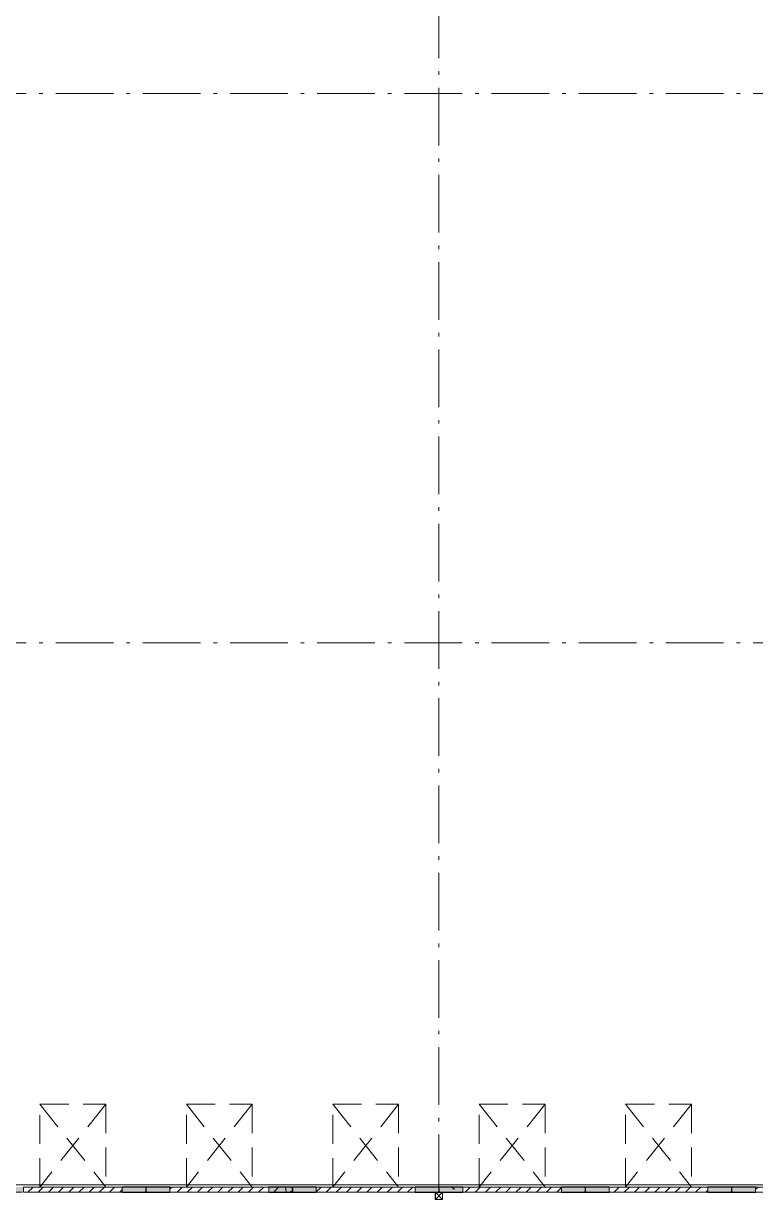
# Model space of a CAD drawing. Header units: metres. Extents: x -55 to 260, y -121 to 64.
# Drawn here: x 98.2 to 118.52, y -61.16 to -28.54 of the extents above; entities that cross this region are included whole.
import ezdxf

# ---------------------------------------------------------------- set-up
doc = ezdxf.new("R2010")
doc.units = ezdxf.units.M
doc.linetypes.add('01_Grid', pattern=[2.32, 1.6, -0.36, 0, -0.36])
doc.linetypes.add('04_Proyection', pattern=[1.2, 0.8, -0.4])
for name, color, linetype, lineweight in [('0-1', 7, 'Continuous', 5), ('03EJES-1', 1, '01_Grid', 5), ('06MUR-1', 253, 'Continuous', 5), ('06MUR-2', 53, 'Continuous', 25), ('06MUREXT-1', 9, 'Continuous', 15), ('17EQAGUA-1', 253, 'Continuous', 5), ('26VENT-1', 253, 'Continuous', 5), ('26VENT-4', 253, '04_Proyection', 5), ('70LINEA-1', 254, 'Continuous', 5), ('70LINEA-2', 1, 'Continuous', 5), ('70LINEA-6', 253, 'Continuous', 5), ('70LINEA_0_25-1', 9, 'Continuous', 15)]:
    doc.layers.add(name, color=color, linetype=linetype, lineweight=lineweight)
pattern_1 = [(50, (0, 0), (2.914806, -0.25534), [0.3048, -3.353]), (355, (0, 0), (-0.5639, 3.05678), [0.24384, -2.682]), (100.451, (0.243, -0.0213), (2.35075, 2.801895), [0.25904, -2.849]), (46.184, (0, 0.8128), (4.336665, -0.672795), [0.4572, -5.029]), (96.636, (0.3614, 0.7567), (3.798, 3.95842), [0.38856, -4.274]), (351.184, (0, 0.813), (3.79858, 3.95859), [0.36576, -4.023]), (21, (0.4064, 0.6096), (2.425556, -1.63645), [0.3048, -3.353]), (326, (0.4064, 0.6096), (0.98876, 2.946903), [0.24384, -2.682]), (71.451, (0.6086, 0.4733), (3.414398, 1.310927), [0.25904, -2.849]), (37.5, (0, 0), (0.049559, 1.352701), [0.13411, -2.516, 0.13411, -2.589, -2.692]), (37.5, (0, 0), (0.049559, 1.352701), [-5.373, 0.13411, -2.558]), (7.5, (0, 0), (1.06888, 1.603233), [0.13411, -1.418, 0.13411, -2.455, -1.026]), (7.5, (0, 0), (1.06888, 1.603233), [-4.141, 0.13411, -0.89205]), (327.5, (-0.9063, 0), (2.1693145, -0.091976), [0.13411, -0.88189, 0.13411, -3.036, -4.206]), (327.5, (-0.9063, 0), (2.1693145, -0.091976), [-4.186, 0.13411, -4.072]), (317.5, (-1.313, 0), (2.370307, 0.40642), [0.13411, -1.187, 0.13411, -1.971, -2.987]), (317.5, (-1.313, 0), (2.370307, 0.40642), [-3.426, 0.13411, -2.853])]
pattern_2 = [(45, (-115.699, 60.889), (-0.14142136, 0.14142136), [])]
pattern_3 = [(45, (-111.635, 60.889), (-0.14142136, 0.14142136), [])]
pattern_4 = [(45, (-107.571, 60.889), (-0.14142136, 0.14142136), [])]
pattern_5 = [(45, (-103.507, 60.889), (-0.14142136, 0.14142136), [])]
pattern_6 = [(45, (-99.443, 60.889), (-0.14142136, 0.14142136), [])]

# ---------------------------------------------------------------- blocks, each defined once
blk = doc.blocks.new('Docks - Knockout - Cw9_x10__ Lv6_x8_-V11-A1 _ A700')
at = {"layer": '70LINEA-2'}
h = blk.add_hatch(dxfattribs=at)
h.set_pattern_fill('FP_12', color=256, style=0, pattern_type=2)
h.set_pattern_definition([(45, (-119.763, 60.889), (-0.14142136, 0.14142136), [])])
h.paths.add_polyline_path([(1.4966, -0.07085), (1.4966, 0.07085), (-1.2466, 0.07085), (-1.2466, -0.07085)])
at = {"layer": '26VENT-1'}
for p, q in [((1.4966, 0.07085), (-1.2466, 0.07085)), ((1.4966, -0.07085), (-1.2466, -0.07085))]:
    blk.add_line(p, q, dxfattribs=at)
at = {"layer": '26VENT-4'}
for p, q in [((-0.7894, 2.36755), (1.0394, 0.07085)), ((1.0394, 2.36755), (-0.7894, 0.07085)), ((-0.7894, 2.36755), (1.0394, 2.36755)), ((-0.7894, 0.07085), (-0.7894, 2.36755)), ((1.0394, 2.36755), (1.0394, 0.07085))]:
    blk.add_line(p, q, dxfattribs=at)
at = {"layer": '70LINEA-6'}
for p, q in [((-1.2466, 0.07085), (1.4966, 0.07085)), ((-1.2466, -0.07085), (-1.2466, 0.07085)), ((1.4966, 0.07085), (1.4966, -0.07085)), ((1.4966, -0.07085), (-1.2466, -0.07085))]:
    blk.add_line(p, q, dxfattribs=at)
blk = doc.blocks.new('Docks - Knockout - Cw9_x10__ Lv6_x8_-V12-A1 _ A700')
at = {"layer": '70LINEA-2'}
h = blk.add_hatch(dxfattribs=at)
h.set_pattern_fill('FP_13', color=256, style=0, pattern_type=2)
h.set_pattern_definition(pattern_2)
h.paths.add_polyline_path([(1.4966, -0.07085), (1.4966, 0.07085), (-1.2466, 0.07085), (-1.2466, -0.07085), (-0.50265, -0.07085)])
at = {"layer": '26VENT-1'}
for p, q in [((1.4966, 0.07085), (-1.2466, 0.07085)), ((1.4966, -0.07085), (-1.2466, -0.07085))]:
    blk.add_line(p, q, dxfattribs=at)
at = {"layer": '26VENT-4'}
for p, q in [((-0.7894, 2.36755), (1.0394, 0.07085)), ((1.0394, 2.36755), (-0.7894, 0.07085)), ((-0.7894, 2.36755), (1.0394, 2.36755)), ((-0.7894, 0.07085), (-0.7894, 2.36755)), ((1.0394, 2.36755), (1.0394, 0.07085))]:
    blk.add_line(p, q, dxfattribs=at)
at = {"layer": '70LINEA-6'}
for p, q in [((-1.2466, 0.07085), (1.4966, 0.07085)), ((-1.2466, -0.07085), (-1.2466, 0.07085)), ((1.4966, 0.07085), (1.4966, -0.07085)), ((1.4966, -0.07085), (-1.2466, -0.07085))]:
    blk.add_line(p, q, dxfattribs=at)
blk = doc.blocks.new('Docks - Knockout - Cw9_x10__ Lv6_x8_-V13-A1 _ A700')
at = {"layer": '70LINEA-2'}
h = blk.add_hatch(dxfattribs=at)
h.set_pattern_fill('FP_14', color=256, style=0, pattern_type=2)
h.set_pattern_definition(pattern_3)
h.paths.add_polyline_path([(1.4966, -0.07085), (1.4966, 0.07085), (-1.2466, 0.07085), (-1.2466, -0.07085), (0.48009, -0.07085)])
at = {"layer": '26VENT-1'}
for p, q in [((1.4966, 0.07085), (-1.2466, 0.07085)), ((1.4966, -0.07085), (-1.2466, -0.07085))]:
    blk.add_line(p, q, dxfattribs=at)
at = {"layer": '26VENT-4'}
for p, q in [((-0.7894, 2.36755), (1.0394, 0.07085)), ((1.0394, 2.36755), (-0.7894, 0.07085)), ((-0.7894, 2.36755), (1.0394, 2.36755)), ((-0.7894, 0.07085), (-0.7894, 2.36755)), ((1.0394, 2.36755), (1.0394, 0.07085))]:
    blk.add_line(p, q, dxfattribs=at)
at = {"layer": '70LINEA-6'}
for p, q in [((-1.2466, 0.07085), (1.4966, 0.07085)), ((-1.2466, -0.07085), (-1.2466, 0.07085)), ((1.4966, 0.07085), (1.4966, -0.07085)), ((1.4966, -0.07085), (-1.2466, -0.07085))]:
    blk.add_line(p, q, dxfattribs=at)
blk = doc.blocks.new('Docks - Knockout - Cw9_x10__ Lv6_x8_-V14-A1 _ A700')
at = {"layer": '70LINEA-2'}
h = blk.add_hatch(dxfattribs=at)
h.set_pattern_fill('FP_15', color=256, style=0, pattern_type=2)
h.set_pattern_definition(pattern_4)
h.paths.add_polyline_path([(1.4966, -0.07085), (1.4966, 0.07085), (-1.2466, 0.07085), (-1.2466, -0.07085), (1.46283, -0.07085)])
at = {"layer": '26VENT-1'}
for p, q in [((1.4966, 0.07085), (-1.2466, 0.07085)), ((1.4966, -0.07085), (-1.2466, -0.07085))]:
    blk.add_line(p, q, dxfattribs=at)
at = {"layer": '26VENT-4'}
for p, q in [((-0.7894, 2.36755), (1.0394, 0.07085)), ((1.0394, 2.36755), (-0.7894, 0.07085)), ((-0.7894, 2.36755), (1.0394, 2.36755)), ((-0.7894, 0.07085), (-0.7894, 2.36755)), ((1.0394, 2.36755), (1.0394, 0.07085))]:
    blk.add_line(p, q, dxfattribs=at)
at = {"layer": '70LINEA-6'}
for p, q in [((-1.2466, 0.07085), (1.4966, 0.07085)), ((-1.2466, -0.07085), (-1.2466, 0.07085)), ((1.4966, 0.07085), (1.4966, -0.07085)), ((1.4966, -0.07085), (-1.2466, -0.07085))]:
    blk.add_line(p, q, dxfattribs=at)
blk = doc.blocks.new('Docks - Knockout - Cw9_x10__ Lv6_x8_-V15-A1 _ A700')
at = {"layer": '70LINEA-2'}
h = blk.add_hatch(dxfattribs=at)
h.set_pattern_fill('FP_16', color=256, style=0, pattern_type=2)
h.set_pattern_definition(pattern_5)
h.paths.add_polyline_path([(1.4966, -0.07085), (1.4966, 0.07085), (-1.2466, 0.07085), (-1.2466, -0.07085), (-0.6357, -0.07085)])
at = {"layer": '26VENT-1'}
for p, q in [((1.4966, 0.07085), (-1.2466, 0.07085)), ((1.4966, -0.07085), (-1.2466, -0.07085))]:
    blk.add_line(p, q, dxfattribs=at)
at = {"layer": '26VENT-4'}
for p, q in [((-0.7894, 2.36755), (1.0394, 0.07085)), ((1.0394, 2.36755), (-0.7894, 0.07085)), ((-0.7894, 2.36755), (1.0394, 2.36755)), ((-0.7894, 0.07085), (-0.7894, 2.36755)), ((1.0394, 2.36755), (1.0394, 0.07085))]:
    blk.add_line(p, q, dxfattribs=at)
at = {"layer": '70LINEA-6'}
for p, q in [((-1.2466, 0.07085), (1.4966, 0.07085)), ((-1.2466, -0.07085), (-1.2466, 0.07085)), ((1.4966, 0.07085), (1.4966, -0.07085)), ((1.4966, -0.07085), (-1.2466, -0.07085))]:
    blk.add_line(p, q, dxfattribs=at)
blk = doc.blocks.new('Docks - Knockout - Cw9_x10__ Lv6_x8_-V16-A1 _ A700')
at = {"layer": '70LINEA-2'}
h = blk.add_hatch(dxfattribs=at)
h.set_pattern_fill('FP_17', color=256, style=0, pattern_type=2)
h.set_pattern_definition(pattern_6)
h.paths.add_polyline_path([(1.4966, -0.07085), (1.4966, 0.07085), (-1.2466, 0.07085), (-1.2466, -0.07085), (0.34704, -0.07085)])
at = {"layer": '26VENT-1'}
for p, q in [((1.4966, 0.07085), (-1.2466, 0.07085)), ((1.4966, -0.07085), (-1.2466, -0.07085))]:
    blk.add_line(p, q, dxfattribs=at)
at = {"layer": '26VENT-4'}
for p, q in [((-0.7894, 2.36755), (1.0394, 0.07085)), ((1.0394, 2.36755), (-0.7894, 0.07085)), ((-0.7894, 2.36755), (1.0394, 2.36755)), ((-0.7894, 0.07085), (-0.7894, 2.36755)), ((1.0394, 2.36755), (1.0394, 0.07085))]:
    blk.add_line(p, q, dxfattribs=at)
at = {"layer": '70LINEA-6'}
for p, q in [((-1.2466, 0.07085), (1.4966, 0.07085)), ((-1.2466, -0.07085), (-1.2466, 0.07085)), ((1.4966, 0.07085), (1.4966, -0.07085)), ((1.4966, -0.07085), (-1.2466, -0.07085))]:
    blk.add_line(p, q, dxfattribs=at)
blk = doc.blocks.new('Downspout - Square - Downspout - Square 8_x8_-7117014-A1 _ A700')
at = {"layer": '17EQAGUA-1'}
for p, q in [((0.102, 0.203), (-0.102, 0.203)), ((-0.102, 0.203), (-0.102, 0)), ((-0.102, 0), (0.102, 0)), ((-0.099, 0.2), (0.099, 0.2)), ((-0.099, 0.003), (-0.099, 0.2)), ((0.099, 0.2), (-0.099, 0.003)), ((-0.099, 0.2), (0.099, 0.003)), ((0.099, 0.003), (-0.099, 0.003)), ((0.099, 0.2), (0.099, 0.003)), ((0.102, 0), (0.102, 0.203))]:
    blk.add_line(p, q, dxfattribs=at)
blk = doc.blocks.new('22011_AR_rvt-1-A1 _ A700')
at = {"layer": '06MUR-1'}
h = blk.add_hatch(dxfattribs=at)
h.set_pattern_fill('FP_1', color=256, style=0, pattern_type=2)
h.set_pattern_definition(pattern_1)
h.paths.add_polyline_path([(158.334, -60.959), (159.156, -60.959), (159.156, -60.819), (157.836, -60.819), (157.836, -60.959)])
h.paths.add_polyline_path([(161.9, -60.959), (163.219, -60.959), (163.219, -60.819), (161.9, -60.819), (161.9, -60.825)])
h.paths.add_polyline_path([(166.624, -60.959), (166.624, -60.819), (165.965, -60.819), (165.965, -60.959), (166.037, -60.959)])
h.paths.add_polyline_path([(151.028, -60.959), (151.028, -60.819), (149.708, -60.819), (149.708, -60.959)])
h.paths.add_polyline_path([(145.644, -60.959), (146.964, -60.959), (146.964, -60.819), (145.644, -60.819), (145.644, -60.891)])
h.paths.add_polyline_path([(153.772, -60.959), (155.092, -60.959), (155.092, -60.819), (153.772, -60.819), (153.772, -60.858)])
h.paths.add_polyline_path([(142.9, -60.959), (142.9, -60.819), (141.58, -60.819), (141.58, -60.959)])
h.paths.add_polyline_path([(137.516, -60.959), (138.836, -60.959), (138.836, -60.819), (137.516, -60.819), (137.516, -60.924)])
h.paths.add_polyline_path([(130.603, -60.959), (130.708, -60.959), (130.708, -60.819), (128.654, -60.819), (128.654, -60.959), (129.062, -60.959)])
h.paths.add_polyline_path([(133.452, -60.959), (134.772, -60.959), (134.772, -60.819), (133.452, -60.819), (133.452, -60.941)])
h.paths.add_polyline_path([(127.378, -60.959), (127.378, -60.819), (125.324, -60.823), (125.324, -60.959), (125.981, -60.959)])
h.paths.add_polyline_path([(117.196, -60.959), (118.516, -60.959), (118.516, -60.819), (117.196, -60.819), (117.196, -60.941)])
h.paths.add_polyline_path([(122.58, -60.959), (122.58, -60.819), (121.26, -60.819), (121.26, -60.959), (121.359, -60.959)])
h.paths.add_polyline_path([(114.452, -60.959), (114.452, -60.819), (113.132, -60.819), (113.132, -60.959)])
h.paths.add_polyline_path([(109.068, -60.959), (110.388, -60.959), (110.388, -60.819), (109.068, -60.819), (109.068, -60.927)])
h.paths.add_polyline_path([(105.004, -60.959), (106.324, -60.959), (106.324, -60.819), (105.004, -60.819), (105.004, -60.919)])
h.paths.add_polyline_path([(100.94, -60.959), (102.26, -60.959), (102.26, -60.819), (100.94, -60.819), (100.94, -60.912)])
h.paths.add_polyline_path([(98.196, -60.959), (98.196, -60.819), (96.876, -60.819), (96.876, -60.959)])
h.paths.add_polyline_path([(90.068, -60.959), (90.068, -60.819), (88.748, -60.819), (88.748, -60.959), (89.006, -60.959)])
h.paths.add_polyline_path([(93.628, -60.959), (94.132, -60.959), (94.132, -60.819), (92.812, -60.819), (92.812, -60.959)])
h.paths.add_polyline_path([(85.924, -60.959), (86.004, -60.959), (86.004, -60.819), (85.141, -60.819), (85.141, -60.959)])
h.paths.add_polyline_path([(80.62, -60.959), (81.483, -60.959), (81.483, -60.819), (80.62, -60.819), (80.62, -60.92)])
h.paths.add_polyline_path([(77.876, -60.959), (77.876, -60.819), (75.822, -60.819), (75.822, -60.959), (76.681, -60.959)])
h.paths.add_polyline_path([(69.748, -60.959), (69.748, -60.819), (68.428, -60.819), (68.428, -60.959)])
h.paths.add_polyline_path([(74.546, -60.959), (74.546, -60.819), (72.492, -60.819), (72.492, -60.959), (73.599, -60.959)])
h.paths.add_polyline_path([(61.274, -60.959), (61.62, -60.959), (61.62, -60.819), (60.3, -60.819), (60.3, -60.959)])
h.paths.add_polyline_path([(56.236, -60.959), (57.556, -60.959), (57.556, -60.819), (56.236, -60.819), (56.236, -60.913)])
h.paths.add_polyline_path([(64.364, -60.959), (65.684, -60.959), (65.684, -60.819), (64.364, -60.819), (64.364, -60.902)])
h.paths.add_polyline_path([(49.428, -60.959), (49.428, -60.819), (48.108, -60.819), (48.108, -60.959), (48.949, -60.959)])
h.paths.add_polyline_path([(44.044, -60.959), (45.364, -60.959), (45.364, -60.819), (44.044, -60.819), (44.044, -60.928)])
h.paths.add_polyline_path([(52.172, -60.959), (53.492, -60.959), (53.492, -60.819), (52.172, -60.819), (52.172, -60.918)])
h.paths.add_polyline_path([(41.3, -60.959), (41.3, -60.819), (39.98, -60.819), (39.98, -60.959), (41.246, -60.959)])
h.paths.add_polyline_path([(31.852, -60.959), (33.172, -60.959), (33.172, -60.819), (31.852, -60.819), (31.852, -60.944)])
h.paths.add_polyline_path([(36.624, -60.959), (37.236, -60.959), (37.236, -60.819), (35.916, -60.819), (35.916, -60.959)])
h.paths.add_polyline_path([(28.921, -60.959), (29.108, -60.959), (29.108, -60.819), (27.788, -60.819), (27.788, -60.959)])
h.paths.add_polyline_path([(19.677, -60.959), (20.98, -60.958), (20.98, -60.819), (19.661, -60.819), (19.661, -60.959)])
h.paths.add_polyline_path([(24.299, -60.959), (25.044, -60.959), (25.044, -60.819), (23.724, -60.819), (23.724, -60.959)])
h.paths.add_polyline_path([(16.915, -60.959), (16.915, -60.819), (16.256, -60.819), (16.256, -60.959), (16.596, -60.959)])
h = blk.add_hatch(dxfattribs=at)
h.set_pattern_fill('FP_1', color=256, style=0, pattern_type=2)
h.set_pattern_definition(pattern_1)
h.paths.add_polyline_path([(166.199, -60.96), (165.965, -60.959), (165.964, -60.96), (166.199, -60.96)])
h.paths.add_polyline_path([(162.941, -60.96), (163.22, -60.96), (163.219, -60.959), (161.9, -60.96)])
h.paths.add_polyline_path([(81.483, -60.96), (81.483, -60.959), (80.62, -60.96)])
h.paths.add_polyline_path([(74.547, -60.96), (74.546, -60.959), (73.599, -60.96)])
h.paths.add_polyline_path([(16.256, -60.96), (16.916, -60.96), (16.915, -60.959), (16.256, -60.959)])
h.paths.add_polyline_path([(19.895, -60.96), (19.661, -60.959), (19.66, -60.96), (19.895, -60.96)])
h.paths.add_polyline_path([(151.028, -60.96), (151.028, -60.959), (149.708, -60.96)])
h.paths.add_polyline_path([(138.836, -60.96), (138.836, -60.959), (137.516, -60.96)])
h.paths.add_polyline_path([(114.452, -60.96), (114.452, -60.959), (113.132, -60.96)])
h.paths.add_polyline_path([(106.324, -60.96), (106.324, -60.959), (105.004, -60.96)])
h = blk.add_hatch(dxfattribs=at)
h.set_pattern_fill('FP_1', color=256, style=0, pattern_type=2)
h.set_pattern_definition(pattern_1)
h.paths.add_polyline_path([(155.092, -60.819), (155.092, -60.818), (153.772, -60.819)])
h.paths.add_polyline_path([(110.388, -60.819), (110.388, -60.818), (109.068, -60.819)])
h.paths.add_polyline_path([(114.452, -60.819), (114.452, -60.818), (113.132, -60.819)])
h.paths.add_polyline_path([(98.196, -60.819), (98.196, -60.818), (96.876, -60.819)])
h.paths.add_polyline_path([(94.132, -60.819), (94.132, -60.818), (93.628, -60.819)])
h.paths.add_polyline_path([(102.26, -60.819), (102.26, -60.818), (100.94, -60.819)])
h.paths.add_polyline_path([(81.483, -60.819), (81.483, -60.818), (80.62, -60.819)])
h.paths.add_polyline_path([(90.068, -60.819), (90.068, -60.818), (89.006, -60.819)])
h.paths.add_polyline_path([(69.748, -60.819), (69.748, -60.818), (68.428, -60.819)])
h.paths.add_polyline_path([(61.62, -60.819), (61.62, -60.818), (61.274, -60.819)])
h.paths.add_polyline_path([(45.364, -60.819), (45.364, -60.818), (44.044, -60.819)])
h.paths.add_polyline_path([(33.172, -60.819), (33.172, -60.818), (31.852, -60.819)])
h.paths.add_polyline_path([(20.98, -60.819), (20.98, -60.818), (20.448, -60.819)])
at = {"layer": '70LINEA-2'}
h = blk.add_hatch(dxfattribs=at)
h.set_pattern_fill('FP_1', color=256, style=0, pattern_type=2)
h.set_pattern_definition(pattern_1)
h.paths.add_polyline_path([(102.26, -60.959), (102.26, -60.819), (101.622, -60.819), (101.606, -60.835), (101.606, -60.944), (101.622, -60.959)])
h.paths.add_polyline_path([(105.004, -60.959), (105.642, -60.959), (105.658, -60.944), (105.658, -60.835), (105.642, -60.819), (105.004, -60.819), (105.004, -60.937)])
h = blk.add_hatch(dxfattribs=at)
h.set_pattern_fill('FP_1', color=256, style=0, pattern_type=2)
h.set_pattern_definition(pattern_1)
h.paths.add_polyline_path([(109.706, -60.959), (109.722, -60.944), (109.722, -60.835), (109.706, -60.819), (109.068, -60.819), (109.068, -60.959)])
h.paths.add_polyline_path([(106.324, -60.959), (106.324, -60.819), (105.686, -60.819), (105.67, -60.835), (105.67, -60.944), (105.686, -60.959)])
h = blk.add_hatch(dxfattribs=at)
h.set_pattern_fill('FP_1', color=256, style=0, pattern_type=2)
h.set_pattern_definition(pattern_1)
h.paths.add_polyline_path([(109.75, -60.959), (110.388, -60.959), (110.388, -60.819), (109.75, -60.819), (109.734, -60.835), (109.734, -60.944)])
h.paths.add_polyline_path([(113.77, -60.959), (113.786, -60.944), (113.786, -60.835), (113.77, -60.819), (113.132, -60.819), (113.132, -60.959)])
h = blk.add_hatch(dxfattribs=at)
h.set_pattern_fill('FP_1', color=256, style=0, pattern_type=2)
h.set_pattern_definition(pattern_1)
h.paths.add_polyline_path([(117.834, -60.959), (117.85, -60.944), (117.85, -60.835), (117.834, -60.819), (117.196, -60.819), (117.196, -60.959)])
h.paths.add_polyline_path([(114.452, -60.959), (114.452, -60.819), (113.814, -60.819), (113.798, -60.835), (113.798, -60.944), (113.814, -60.959)])
at = {"layer": '06MUR-2'}
for p, q in [((102.26, -60.819), (100.94, -60.819)), ((100.94, -60.959), (102.26, -60.959)), ((106.324, -60.819), (105.004, -60.819)), ((105.004, -60.959), (106.324, -60.959)), ((110.388, -60.819), (109.068, -60.819)), ((109.068, -60.959), (110.388, -60.959)), ((114.452, -60.819), (113.132, -60.819)), ((113.132, -60.959), (114.452, -60.959)), ((118.516, -60.819), (117.196, -60.819)), ((117.196, -60.959), (118.516, -60.959))]:
    blk.add_line(p, q, dxfattribs=at)
at = {"layer": '06MUREXT-1'}
for p, q in [((102.26, -60.818), (100.94, -60.818)), ((100.94, -60.96), (102.26, -60.96)), ((106.324, -60.818), (105.004, -60.818)), ((105.004, -60.96), (106.324, -60.96)), ((110.388, -60.818), (109.068, -60.818)), ((109.068, -60.96), (109.626, -60.96)), ((109.83, -60.96), (110.388, -60.96)), ((114.452, -60.818), (113.132, -60.818)), ((113.132, -60.96), (114.452, -60.96)), ((118.516, -60.818), (117.196, -60.818)), ((117.196, -60.96), (118.516, -60.96))]:
    blk.add_line(p, q, dxfattribs=at)
at = {"layer": '70LINEA-1'}
blk.add_line((19.755, -60.756), (163.125, -60.756), dxfattribs=at)
at = {"layer": '70LINEA_0_25-1'}
for p, q in [((101.578, -60.818), (100.94, -60.818)), ((101.578, -60.819), (100.94, -60.819)), ((100.94, -60.819), (101.578, -60.819)), ((100.94, -60.959), (101.578, -60.959)), ((101.578, -60.959), (100.94, -60.959)), ((100.94, -60.96), (101.578, -60.96)), ((101.578, -60.819), (101.578, -60.818)), ((101.594, -60.835), (101.578, -60.819)), ((101.578, -60.959), (101.594, -60.944)), ((101.578, -60.96), (101.578, -60.959)), ((101.594, -60.944), (101.594, -60.835)), ((101.622, -60.819), (101.606, -60.835)), ((101.606, -60.835), (101.606, -60.944)), ((101.606, -60.944), (101.622, -60.959)), ((102.26, -60.818), (101.622, -60.818)), ((101.622, -60.818), (101.622, -60.819)), ((102.26, -60.819), (101.622, -60.819)), ((101.622, -60.819), (102.26, -60.819)), ((101.622, -60.959), (102.26, -60.959)), ((102.26, -60.959), (101.622, -60.959)), ((101.622, -60.959), (101.622, -60.96)), ((101.622, -60.96), (102.26, -60.96)), ((105.642, -60.818), (105.004, -60.818)), ((105.642, -60.819), (105.004, -60.819)), ((105.004, -60.819), (105.642, -60.819)), ((105.004, -60.959), (105.642, -60.959)), ((105.642, -60.959), (105.004, -60.959)), ((105.004, -60.96), (105.642, -60.96)), ((105.642, -60.819), (105.642, -60.818)), ((105.658, -60.835), (105.642, -60.819)), ((105.642, -60.959), (105.658, -60.944)), ((105.642, -60.96), (105.642, -60.959)), ((105.658, -60.944), (105.658, -60.835)), ((105.686, -60.819), (105.67, -60.835)), ((105.67, -60.835), (105.67, -60.944)), ((105.67, -60.944), (105.686, -60.959)), ((106.324, -60.818), (105.686, -60.818)), ((105.686, -60.818), (105.686, -60.819)), ((106.324, -60.819), (105.686, -60.819)), ((105.686, -60.819), (106.324, -60.819)), ((105.686, -60.959), (106.324, -60.959)), ((106.324, -60.959), (105.686, -60.959)), ((105.686, -60.959), (105.686, -60.96)), ((105.686, -60.96), (106.324, -60.96)), ((109.706, -60.818), (109.068, -60.818)), ((109.706, -60.819), (109.068, -60.819)), ((109.068, -60.819), (109.706, -60.819)), ((109.068, -60.959), (109.706, -60.959)), ((109.706, -60.959), (109.068, -60.959)), ((109.068, -60.96), (109.626, -60.96)), ((109.706, -60.819), (109.706, -60.818)), ((109.722, -60.835), (109.706, -60.819)), ((109.706, -60.959), (109.722, -60.944)), ((109.706, -60.96), (109.706, -60.959)), ((109.722, -60.944), (109.722, -60.835)), ((109.75, -60.819), (109.734, -60.835)), ((109.734, -60.835), (109.734, -60.944)), ((109.734, -60.944), (109.75, -60.959)), ((110.388, -60.818), (109.75, -60.818)), ((109.75, -60.818), (109.75, -60.819)), ((110.388, -60.819), (109.75, -60.819)), ((109.75, -60.819), (110.388, -60.819)), ((109.75, -60.959), (110.388, -60.959)), ((110.388, -60.959), (109.75, -60.959)), ((109.75, -60.959), (109.75, -60.96)), ((109.83, -60.96), (110.388, -60.96)), ((113.77, -60.818), (113.132, -60.818)), ((113.77, -60.819), (113.132, -60.819)), ((113.132, -60.819), (113.77, -60.819)), ((113.132, -60.959), (113.77, -60.959)), ((113.77, -60.959), (113.132, -60.959)), ((113.132, -60.96), (113.77, -60.96)), ((113.77, -60.819), (113.77, -60.818)), ((113.786, -60.835), (113.77, -60.819)), ((113.77, -60.959), (113.786, -60.944)), ((113.77, -60.96), (113.77, -60.959)), ((113.786, -60.944), (113.786, -60.835)), ((113.814, -60.819), (113.798, -60.835)), ((113.798, -60.835), (113.798, -60.944)), ((113.798, -60.944), (113.814, -60.959)), ((114.452, -60.818), (113.814, -60.818)), ((113.814, -60.818), (113.814, -60.819)), ((114.452, -60.819), (113.814, -60.819)), ((113.814, -60.819), (114.452, -60.819)), ((113.814, -60.959), (114.452, -60.959)), ((114.452, -60.959), (113.814, -60.959)), ((113.814, -60.959), (113.814, -60.96)), ((113.814, -60.96), (114.452, -60.96)), ((117.834, -60.818), (117.196, -60.818)), ((117.834, -60.819), (117.196, -60.819)), ((117.196, -60.819), (117.834, -60.819)), ((117.196, -60.959), (117.834, -60.959)), ((117.834, -60.959), (117.196, -60.959)), ((117.196, -60.96), (117.834, -60.96)), ((117.834, -60.819), (117.834, -60.818)), ((117.85, -60.835), (117.834, -60.819)), ((117.834, -60.959), (117.85, -60.944)), ((117.834, -60.96), (117.834, -60.959)), ((117.85, -60.944), (117.85, -60.835)), ((117.878, -60.819), (117.862, -60.835)), ((117.862, -60.835), (117.862, -60.944)), ((117.862, -60.944), (117.878, -60.959)), ((118.516, -60.818), (117.878, -60.818)), ((117.878, -60.818), (117.878, -60.819)), ((118.516, -60.819), (117.878, -60.819)), ((117.878, -60.819), (118.516, -60.819)), ((117.878, -60.959), (118.516, -60.959)), ((118.516, -60.959), (117.878, -60.959)), ((117.878, -60.959), (117.878, -60.96)), ((117.878, -60.96), (118.516, -60.96))]:
    blk.add_line(p, q, dxfattribs=at)
at = {"layer": '17EQAGUA-1', "rotation": 180}
blk.add_blockref('Downspout - Square - Downspout - Square 8_x8_-7117014-A1 _ A700', (109.728, -60.96), dxfattribs=at)
at = {"layer": '26VENT-1'}
for name, p in [('Docks - Knockout - Cw9_x10__ Lv6_x8_-V16-A1 _ A700', (99.443, -60.889)), ('Docks - Knockout - Cw9_x10__ Lv6_x8_-V15-A1 _ A700', (103.507, -60.889)), ('Docks - Knockout - Cw9_x10__ Lv6_x8_-V14-A1 _ A700', (107.571, -60.889)), ('Docks - Knockout - Cw9_x10__ Lv6_x8_-V13-A1 _ A700', (111.635, -60.889)), ('Docks - Knockout - Cw9_x10__ Lv6_x8_-V12-A1 _ A700', (115.699, -60.889)), ('Docks - Knockout - Cw9_x10__ Lv6_x8_-V11-A1 _ A700', (119.763, -60.889))]:
    blk.add_blockref(name, p, dxfattribs=at)
blk = doc.blocks.new('Docks - Knockout - Cw9_x10__ Lv6_x8_-V413-A1 _ A700')
at = {"layer": '70LINEA-2'}
h = blk.add_hatch(dxfattribs=at)
h.set_pattern_fill('FP_13', color=256, style=0, pattern_type=2)
h.set_pattern_definition(pattern_2)
h.paths.add_polyline_path([(1.4966, -0.07085), (1.4966, 0.07085), (-1.2466, 0.07085), (-1.2466, -0.07085), (-0.50265, -0.07085)])
at = {"layer": '26VENT-1'}
for p, q in [((1.4966, 0.07085), (-1.2466, 0.07085)), ((1.4966, -0.07085), (-1.2466, -0.07085))]:
    blk.add_line(p, q, dxfattribs=at)
at = {"layer": '26VENT-4'}
for p, q in [((-0.7894, 2.36755), (1.0394, 0.07085)), ((1.0394, 2.36755), (-0.7894, 0.07085)), ((-0.7894, 2.36755), (1.0394, 2.36755)), ((-0.7894, 0.07085), (-0.7894, 2.36755)), ((1.0394, 2.36755), (1.0394, 0.07085))]:
    blk.add_line(p, q, dxfattribs=at)
at = {"layer": '70LINEA-6'}
for p, q in [((-1.2466, 0.07085), (1.4966, 0.07085)), ((-1.2466, -0.07085), (-1.2466, 0.07085)), ((1.4966, 0.07085), (1.4966, -0.07085)), ((1.4966, -0.07085), (-1.2466, -0.07085))]:
    blk.add_line(p, q, dxfattribs=at)
blk = doc.blocks.new('Docks - Knockout - Cw9_x10__ Lv6_x8_-V414-A1 _ A700')
at = {"layer": '70LINEA-2'}
h = blk.add_hatch(dxfattribs=at)
h.set_pattern_fill('FP_14', color=256, style=0, pattern_type=2)
h.set_pattern_definition(pattern_3)
h.paths.add_polyline_path([(1.4966, -0.07085), (1.4966, 0.07085), (-1.2466, 0.07085), (-1.2466, -0.07085), (0.48009, -0.07085)])
at = {"layer": '26VENT-1'}
for p, q in [((1.4966, 0.07085), (-1.2466, 0.07085)), ((1.4966, -0.07085), (-1.2466, -0.07085))]:
    blk.add_line(p, q, dxfattribs=at)
at = {"layer": '26VENT-4'}
for p, q in [((-0.7894, 2.36755), (1.0394, 0.07085)), ((1.0394, 2.36755), (-0.7894, 0.07085)), ((-0.7894, 2.36755), (1.0394, 2.36755)), ((-0.7894, 0.07085), (-0.7894, 2.36755)), ((1.0394, 2.36755), (1.0394, 0.07085))]:
    blk.add_line(p, q, dxfattribs=at)
at = {"layer": '70LINEA-6'}
for p, q in [((-1.2466, 0.07085), (1.4966, 0.07085)), ((-1.2466, -0.07085), (-1.2466, 0.07085)), ((1.4966, 0.07085), (1.4966, -0.07085)), ((1.4966, -0.07085), (-1.2466, -0.07085))]:
    blk.add_line(p, q, dxfattribs=at)
blk = doc.blocks.new('Docks - Knockout - Cw9_x10__ Lv6_x8_-V415-A1 _ A700')
at = {"layer": '70LINEA-2'}
h = blk.add_hatch(dxfattribs=at)
h.set_pattern_fill('FP_15', color=256, style=0, pattern_type=2)
h.set_pattern_definition(pattern_4)
h.paths.add_polyline_path([(1.4966, -0.07085), (1.4966, 0.07085), (-1.2466, 0.07085), (-1.2466, -0.07085), (1.46283, -0.07085)])
at = {"layer": '26VENT-1'}
for p, q in [((1.4966, 0.07085), (-1.2466, 0.07085)), ((1.4966, -0.07085), (-1.2466, -0.07085))]:
    blk.add_line(p, q, dxfattribs=at)
at = {"layer": '26VENT-4'}
for p, q in [((-0.7894, 2.36755), (1.0394, 0.07085)), ((1.0394, 2.36755), (-0.7894, 0.07085)), ((-0.7894, 2.36755), (1.0394, 2.36755)), ((-0.7894, 0.07085), (-0.7894, 2.36755)), ((1.0394, 2.36755), (1.0394, 0.07085))]:
    blk.add_line(p, q, dxfattribs=at)
at = {"layer": '70LINEA-6'}
for p, q in [((-1.2466, 0.07085), (1.4966, 0.07085)), ((-1.2466, -0.07085), (-1.2466, 0.07085)), ((1.4966, 0.07085), (1.4966, -0.07085)), ((1.4966, -0.07085), (-1.2466, -0.07085))]:
    blk.add_line(p, q, dxfattribs=at)
blk = doc.blocks.new('Docks - Knockout - Cw9_x10__ Lv6_x8_-V416-A1 _ A700')
at = {"layer": '70LINEA-2'}
h = blk.add_hatch(dxfattribs=at)
h.set_pattern_fill('FP_16', color=256, style=0, pattern_type=2)
h.set_pattern_definition(pattern_5)
h.paths.add_polyline_path([(1.4966, -0.07085), (1.4966, 0.07085), (-1.2466, 0.07085), (-1.2466, -0.07085), (-0.6357, -0.07085)])
at = {"layer": '26VENT-1'}
for p, q in [((1.4966, 0.07085), (-1.2466, 0.07085)), ((1.4966, -0.07085), (-1.2466, -0.07085))]:
    blk.add_line(p, q, dxfattribs=at)
at = {"layer": '26VENT-4'}
for p, q in [((-0.7894, 2.36755), (1.0394, 0.07085)), ((1.0394, 2.36755), (-0.7894, 0.07085)), ((-0.7894, 2.36755), (1.0394, 2.36755)), ((-0.7894, 0.07085), (-0.7894, 2.36755)), ((1.0394, 2.36755), (1.0394, 0.07085))]:
    blk.add_line(p, q, dxfattribs=at)
at = {"layer": '70LINEA-6'}
for p, q in [((-1.2466, 0.07085), (1.4966, 0.07085)), ((-1.2466, -0.07085), (-1.2466, 0.07085)), ((1.4966, 0.07085), (1.4966, -0.07085)), ((1.4966, -0.07085), (-1.2466, -0.07085))]:
    blk.add_line(p, q, dxfattribs=at)
blk = doc.blocks.new('Docks - Knockout - Cw9_x10__ Lv6_x8_-V417-A1 _ A700')
at = {"layer": '70LINEA-2'}
h = blk.add_hatch(dxfattribs=at)
h.set_pattern_fill('FP_17', color=256, style=0, pattern_type=2)
h.set_pattern_definition(pattern_6)
h.paths.add_polyline_path([(1.4966, -0.07085), (1.4966, 0.07085), (-1.2466, 0.07085), (-1.2466, -0.07085), (0.34704, -0.07085)])
at = {"layer": '26VENT-1'}
for p, q in [((1.4966, 0.07085), (-1.2466, 0.07085)), ((1.4966, -0.07085), (-1.2466, -0.07085))]:
    blk.add_line(p, q, dxfattribs=at)
at = {"layer": '26VENT-4'}
for p, q in [((-0.7894, 2.36755), (1.0394, 0.07085)), ((1.0394, 2.36755), (-0.7894, 0.07085)), ((-0.7894, 2.36755), (1.0394, 2.36755)), ((-0.7894, 0.07085), (-0.7894, 2.36755)), ((1.0394, 2.36755), (1.0394, 0.07085))]:
    blk.add_line(p, q, dxfattribs=at)
at = {"layer": '70LINEA-6'}
for p, q in [((-1.2466, 0.07085), (1.4966, 0.07085)), ((-1.2466, -0.07085), (-1.2466, 0.07085)), ((1.4966, 0.07085), (1.4966, -0.07085)), ((1.4966, -0.07085), (-1.2466, -0.07085))]:
    blk.add_line(p, q, dxfattribs=at)
blk = doc.blocks.new('Downspout - Square - Downspout - Square 8_x8_-V438-A1 _ A700')
at = {"layer": '17EQAGUA-1'}
for p, q in [((0.102, 0.203), (-0.102, 0.203)), ((-0.102, 0.203), (-0.102, 0)), ((-0.102, 0), (0.102, 0)), ((-0.099, 0.2), (0.099, 0.2)), ((-0.099, 0.003), (-0.099, 0.2)), ((0.099, 0.2), (-0.099, 0.003)), ((-0.099, 0.2), (0.099, 0.003)), ((0.099, 0.003), (-0.099, 0.003)), ((0.099, 0.2), (0.099, 0.003)), ((0.102, 0), (0.102, 0.203))]:
    blk.add_line(p, q, dxfattribs=at)
blk = doc.blocks.new('22011_AR_rvt-2-A1 _ A700')
at = {"layer": '06MUR-1'}
h = blk.add_hatch(dxfattribs=at)
h.set_pattern_fill('FP_1', color=256, style=0, pattern_type=2)
h.set_pattern_definition(pattern_1)
h.paths.add_polyline_path([(157.836, -60.959), (159.156, -60.959), (159.156, -60.819), (157.836, -60.819), (157.836, -60.841)])
h.paths.add_polyline_path([(161.9, -60.959), (163.219, -60.959), (163.219, -60.819), (161.9, -60.819), (161.9, -60.825)])
h.paths.add_polyline_path([(166.624, -60.959), (166.624, -60.819), (165.965, -60.819), (165.965, -60.959), (166.037, -60.959)])
h.paths.add_polyline_path([(151.028, -60.959), (151.028, -60.819), (149.708, -60.819), (149.708, -60.959)])
h.paths.add_polyline_path([(145.644, -60.959), (146.964, -60.959), (146.964, -60.819), (145.644, -60.819), (145.644, -60.891)])
h.paths.add_polyline_path([(153.772, -60.959), (155.092, -60.959), (155.092, -60.819), (153.772, -60.819), (153.772, -60.858)])
h.paths.add_polyline_path([(141.58, -60.959), (142.9, -60.959), (142.9, -60.819), (141.58, -60.819), (141.58, -60.908)])
h.paths.add_polyline_path([(137.516, -60.959), (138.836, -60.959), (138.836, -60.819), (137.516, -60.819), (137.516, -60.924)])
h.paths.add_polyline_path([(133.452, -60.959), (134.772, -60.959), (134.772, -60.819), (133.452, -60.819), (133.452, -60.941)])
h.paths.add_polyline_path([(125.981, -60.959), (127.378, -60.959), (127.378, -60.819), (125.324, -60.823), (125.324, -60.959)])
h.paths.add_polyline_path([(130.708, -60.959), (130.708, -60.819), (128.654, -60.819), (128.654, -60.959), (130.603, -60.959)])
h.paths.add_polyline_path([(121.26, -60.959), (122.58, -60.959), (122.58, -60.819), (121.26, -60.819), (121.26, -60.948)])
h.paths.add_polyline_path([(118.516, -60.959), (118.516, -60.819), (117.196, -60.819), (117.196, -60.959)])
h.paths.add_polyline_path([(105.004, -60.959), (106.324, -60.959), (106.324, -60.819), (105.004, -60.819), (105.004, -60.919)])
h.paths.add_polyline_path([(110.388, -60.959), (110.388, -60.819), (109.068, -60.819), (109.068, -60.959)])
h.paths.add_polyline_path([(114.452, -60.959), (114.452, -60.819), (113.132, -60.819), (113.132, -60.959)])
h.paths.add_polyline_path([(94.132, -60.959), (94.132, -60.819), (92.812, -60.819), (92.812, -60.959), (93.628, -60.959)])
h.paths.add_polyline_path([(98.196, -60.959), (98.196, -60.819), (96.876, -60.819), (96.876, -60.959)])
h.paths.add_polyline_path([(102.26, -60.959), (102.26, -60.819), (100.94, -60.819), (100.94, -60.959)])
h.paths.add_polyline_path([(86.004, -60.959), (86.004, -60.819), (85.141, -60.819), (85.141, -60.959), (85.924, -60.959)])
h.paths.add_polyline_path([(90.068, -60.959), (90.068, -60.819), (88.748, -60.819), (88.748, -60.959), (89.006, -60.959)])
h.paths.add_polyline_path([(81.483, -60.959), (81.483, -60.819), (80.62, -60.819), (80.62, -60.959)])
h.paths.add_polyline_path([(73.599, -60.959), (74.546, -60.959), (74.546, -60.819), (72.492, -60.819), (72.492, -60.959)])
h.paths.add_polyline_path([(69.748, -60.959), (69.748, -60.819), (68.428, -60.819), (68.428, -60.959)])
h.paths.add_polyline_path([(77.876, -60.959), (77.876, -60.819), (75.822, -60.819), (75.822, -60.959), (76.681, -60.959)])
h.paths.add_polyline_path([(65.684, -60.959), (65.684, -60.819), (64.364, -60.819), (64.364, -60.959)])
h.paths.add_polyline_path([(61.62, -60.959), (61.62, -60.819), (60.3, -60.819), (60.3, -60.959), (61.274, -60.959)])
h.paths.add_polyline_path([(56.236, -60.959), (57.556, -60.959), (57.556, -60.819), (56.236, -60.819), (56.236, -60.913)])
h.paths.add_polyline_path([(52.172, -60.959), (53.492, -60.959), (53.492, -60.819), (52.172, -60.819), (52.172, -60.918)])
h.paths.add_polyline_path([(44.044, -60.959), (45.364, -60.959), (45.364, -60.819), (44.044, -60.819), (44.044, -60.928)])
h.paths.add_polyline_path([(49.428, -60.959), (49.428, -60.819), (48.108, -60.819), (48.108, -60.959), (48.949, -60.959)])
h.paths.add_polyline_path([(41.3, -60.959), (41.3, -60.819), (39.98, -60.819), (39.98, -60.959), (41.246, -60.959)])
h.paths.add_polyline_path([(33.172, -60.959), (33.172, -60.819), (31.852, -60.819), (31.852, -60.959)])
h.paths.add_polyline_path([(36.624, -60.959), (37.236, -60.959), (37.236, -60.819), (35.916, -60.819), (35.916, -60.959)])
h.paths.add_polyline_path([(27.788, -60.959), (29.108, -60.959), (29.108, -60.819), (27.788, -60.819), (27.788, -60.949)])
h.paths.add_polyline_path([(20.98, -60.959), (20.98, -60.819), (19.661, -60.819), (19.661, -60.959), (20.448, -60.959)])
h.paths.add_polyline_path([(16.596, -60.959), (16.915, -60.959), (16.915, -60.819), (16.256, -60.819), (16.256, -60.959)])
h.paths.add_polyline_path([(25.044, -60.959), (25.044, -60.819), (23.724, -60.819), (23.724, -60.959), (24.299, -60.959)])
h = blk.add_hatch(dxfattribs=at)
h.set_pattern_fill('FP_1', color=256, style=0, pattern_type=2)
h.set_pattern_definition(pattern_1)
h.paths.add_polyline_path([(161.9, -60.96), (163.22, -60.96), (163.219, -60.959), (161.9, -60.959)])
h.paths.add_polyline_path([(166.624, -60.96), (166.624, -60.959), (165.965, -60.959), (165.964, -60.96), (166.243, -60.96)])
h.paths.add_polyline_path([(142.9, -60.96), (142.9, -60.959), (141.58, -60.96)])
h.paths.add_polyline_path([(138.836, -60.96), (138.836, -60.959), (137.516, -60.96)])
h.paths.add_polyline_path([(118.516, -60.96), (118.516, -60.959), (117.196, -60.96)])
h.paths.add_polyline_path([(106.324, -60.96), (106.324, -60.959), (105.004, -60.96)])
h.paths.add_polyline_path([(94.132, -60.96), (94.132, -60.959), (93.628, -60.96)])
h.paths.add_polyline_path([(81.483, -60.96), (81.483, -60.959), (80.62, -60.96)])
h.paths.add_polyline_path([(77.876, -60.96), (77.876, -60.959), (76.681, -60.96)])
h.paths.add_polyline_path([(90.068, -60.96), (90.068, -60.959), (89.006, -60.96)])
h.paths.add_polyline_path([(61.62, -60.96), (61.62, -60.959), (61.274, -60.96)])
h.paths.add_polyline_path([(65.684, -60.96), (65.684, -60.959), (64.364, -60.96)])
h.paths.add_polyline_path([(45.364, -60.96), (45.364, -60.959), (44.044, -60.96)])
h.paths.add_polyline_path([(53.492, -60.96), (53.492, -60.959), (52.172, -60.96)])
h.paths.add_polyline_path([(33.172, -60.96), (33.172, -60.959), (31.852, -60.96)])
h.paths.add_polyline_path([(19.677, -60.96), (19.661, -60.959), (19.66, -60.96)])
h.paths.add_polyline_path([(16.637, -60.96), (16.916, -60.96), (16.915, -60.959), (16.596, -60.96)])
h = blk.add_hatch(dxfattribs=at)
h.set_pattern_fill('FP_1', color=256, style=0, pattern_type=2)
h.set_pattern_definition(pattern_1)
h.paths.add_polyline_path([(163.219, -60.819), (163.219, -60.818), (163.133, -60.819)])
h.paths.add_polyline_path([(159.156, -60.819), (159.156, -60.818), (158.334, -60.819)])
h.paths.add_polyline_path([(138.836, -60.819), (138.836, -60.818), (137.516, -60.819)])
h.paths.add_polyline_path([(127.378, -60.819), (127.379, -60.818), (125.981, -60.819)])
h.paths.add_polyline_path([(134.772, -60.819), (134.772, -60.818), (133.684, -60.819)])
h.paths.add_polyline_path([(118.516, -60.819), (118.516, -60.818), (117.196, -60.819)])
h.paths.add_polyline_path([(130.708, -60.819), (130.708, -60.818), (130.603, -60.819)])
h.paths.add_polyline_path([(98.196, -60.819), (98.196, -60.818), (96.876, -60.819)])
h.paths.add_polyline_path([(94.132, -60.819), (94.132, -60.818), (93.628, -60.819)])
h.paths.add_polyline_path([(81.483, -60.819), (81.483, -60.818), (80.62, -60.819)])
h.paths.add_polyline_path([(74.546, -60.819), (74.547, -60.818), (73.599, -60.819)])
h.paths.add_polyline_path([(57.556, -60.819), (57.556, -60.818), (56.236, -60.819)])
h.paths.add_polyline_path([(65.684, -60.819), (65.684, -60.818), (64.364, -60.819)])
at = {"layer": '70LINEA-2'}
h = blk.add_hatch(dxfattribs=at)
h.set_pattern_fill('FP_1', color=256, style=0, pattern_type=2)
h.set_pattern_definition(pattern_1)
h.paths.add_polyline_path([(101.622, -60.959), (102.26, -60.959), (102.26, -60.819), (101.622, -60.819), (101.606, -60.835), (101.606, -60.944)])
h.paths.add_polyline_path([(105.642, -60.959), (105.658, -60.944), (105.658, -60.835), (105.642, -60.819), (105.004, -60.819), (105.004, -60.959)])
h = blk.add_hatch(dxfattribs=at)
h.set_pattern_fill('FP_1', color=256, style=0, pattern_type=2)
h.set_pattern_definition(pattern_1)
h.paths.add_polyline_path([(109.706, -60.959), (109.722, -60.944), (109.722, -60.835), (109.706, -60.819), (109.068, -60.819), (109.068, -60.959)])
h.paths.add_polyline_path([(106.324, -60.959), (106.324, -60.819), (105.686, -60.819), (105.67, -60.835), (105.67, -60.944), (105.686, -60.959)])
h = blk.add_hatch(dxfattribs=at)
h.set_pattern_fill('FP_1', color=256, style=0, pattern_type=2)
h.set_pattern_definition(pattern_1)
h.paths.add_polyline_path([(110.388, -60.959), (110.388, -60.819), (109.75, -60.819), (109.734, -60.835), (109.734, -60.944), (109.75, -60.959)])
h.paths.add_polyline_path([(113.132, -60.959), (113.77, -60.959), (113.786, -60.944), (113.786, -60.835), (113.77, -60.819), (113.132, -60.819), (113.132, -60.937)])
h = blk.add_hatch(dxfattribs=at)
h.set_pattern_fill('FP_1', color=256, style=0, pattern_type=2)
h.set_pattern_definition(pattern_1)
h.paths.add_polyline_path([(117.834, -60.959), (117.85, -60.944), (117.85, -60.835), (117.834, -60.819), (117.196, -60.819), (117.196, -60.959)])
h.paths.add_polyline_path([(114.452, -60.959), (114.452, -60.819), (113.814, -60.819), (113.798, -60.835), (113.798, -60.944), (113.814, -60.959)])
at = {"layer": '06MUR-2'}
for p, q in [((102.26, -60.819), (100.94, -60.819)), ((100.94, -60.959), (102.26, -60.959)), ((106.324, -60.819), (105.004, -60.819)), ((105.004, -60.959), (106.324, -60.959)), ((110.388, -60.819), (109.068, -60.819)), ((109.068, -60.959), (110.388, -60.959)), ((114.452, -60.819), (113.132, -60.819)), ((113.132, -60.959), (114.452, -60.959)), ((118.516, -60.819), (117.196, -60.819)), ((117.196, -60.959), (118.516, -60.959))]:
    blk.add_line(p, q, dxfattribs=at)
at = {"layer": '06MUREXT-1'}
for p, q in [((102.26, -60.818), (100.94, -60.818)), ((100.94, -60.96), (102.26, -60.96)), ((106.324, -60.818), (105.004, -60.818)), ((105.004, -60.96), (106.324, -60.96)), ((110.388, -60.818), (109.068, -60.818)), ((109.068, -60.96), (109.626, -60.96)), ((109.83, -60.96), (110.388, -60.96)), ((114.452, -60.818), (113.132, -60.818)), ((113.132, -60.96), (114.452, -60.96)), ((118.516, -60.818), (117.196, -60.818)), ((117.196, -60.96), (118.516, -60.96))]:
    blk.add_line(p, q, dxfattribs=at)
at = {"layer": '70LINEA-1'}
blk.add_line((19.755, -60.756), (163.125, -60.756), dxfattribs=at)
at = {"layer": '70LINEA_0_25-1'}
for p, q in [((101.578, -60.818), (100.94, -60.818)), ((101.578, -60.819), (100.94, -60.819)), ((100.94, -60.819), (101.578, -60.819)), ((100.94, -60.959), (101.578, -60.959)), ((101.578, -60.959), (100.94, -60.959)), ((100.94, -60.96), (101.578, -60.96)), ((101.578, -60.819), (101.578, -60.818)), ((101.594, -60.835), (101.578, -60.819)), ((101.578, -60.959), (101.594, -60.944)), ((101.578, -60.96), (101.578, -60.959)), ((101.594, -60.944), (101.594, -60.835)), ((101.622, -60.819), (101.606, -60.835)), ((101.606, -60.835), (101.606, -60.944)), ((101.606, -60.944), (101.622, -60.959)), ((102.26, -60.818), (101.622, -60.818)), ((101.622, -60.818), (101.622, -60.819)), ((102.26, -60.819), (101.622, -60.819)), ((101.622, -60.819), (102.26, -60.819)), ((101.622, -60.959), (102.26, -60.959)), ((102.26, -60.959), (101.622, -60.959)), ((101.622, -60.959), (101.622, -60.96)), ((101.622, -60.96), (102.26, -60.96)), ((105.642, -60.818), (105.004, -60.818)), ((105.642, -60.819), (105.004, -60.819)), ((105.004, -60.819), (105.642, -60.819)), ((105.004, -60.959), (105.642, -60.959)), ((105.642, -60.959), (105.004, -60.959)), ((105.004, -60.96), (105.642, -60.96)), ((105.642, -60.819), (105.642, -60.818)), ((105.658, -60.835), (105.642, -60.819)), ((105.642, -60.959), (105.658, -60.944)), ((105.642, -60.96), (105.642, -60.959)), ((105.658, -60.944), (105.658, -60.835)), ((105.686, -60.819), (105.67, -60.835)), ((105.67, -60.835), (105.67, -60.944)), ((105.67, -60.944), (105.686, -60.959)), ((106.324, -60.818), (105.686, -60.818)), ((105.686, -60.818), (105.686, -60.819)), ((106.324, -60.819), (105.686, -60.819)), ((105.686, -60.819), (106.324, -60.819)), ((105.686, -60.959), (106.324, -60.959)), ((106.324, -60.959), (105.686, -60.959)), ((105.686, -60.959), (105.686, -60.96)), ((105.686, -60.96), (106.324, -60.96)), ((109.706, -60.818), (109.068, -60.818)), ((109.706, -60.819), (109.068, -60.819)), ((109.068, -60.819), (109.706, -60.819)), ((109.068, -60.959), (109.706, -60.959)), ((109.706, -60.959), (109.068, -60.959)), ((109.068, -60.96), (109.626, -60.96)), ((109.706, -60.819), (109.706, -60.818)), ((109.722, -60.835), (109.706, -60.819)), ((109.706, -60.959), (109.722, -60.944)), ((109.706, -60.96), (109.706, -60.959)), ((109.722, -60.944), (109.722, -60.835)), ((109.75, -60.819), (109.734, -60.835)), ((109.734, -60.835), (109.734, -60.944)), ((109.734, -60.944), (109.75, -60.959)), ((110.388, -60.818), (109.75, -60.818)), ((109.75, -60.818), (109.75, -60.819)), ((110.388, -60.819), (109.75, -60.819)), ((109.75, -60.819), (110.388, -60.819)), ((109.75, -60.959), (110.388, -60.959)), ((110.388, -60.959), (109.75, -60.959)), ((109.75, -60.959), (109.75, -60.96)), ((109.83, -60.96), (110.388, -60.96)), ((113.77, -60.818), (113.132, -60.818)), ((113.77, -60.819), (113.132, -60.819)), ((113.132, -60.819), (113.77, -60.819)), ((113.132, -60.959), (113.77, -60.959)), ((113.77, -60.959), (113.132, -60.959)), ((113.132, -60.96), (113.77, -60.96)), ((113.77, -60.819), (113.77, -60.818)), ((113.786, -60.835), (113.77, -60.819)), ((113.77, -60.959), (113.786, -60.944)), ((113.77, -60.96), (113.77, -60.959)), ((113.786, -60.944), (113.786, -60.835)), ((113.814, -60.819), (113.798, -60.835)), ((113.798, -60.835), (113.798, -60.944)), ((113.798, -60.944), (113.814, -60.959)), ((114.452, -60.818), (113.814, -60.818)), ((113.814, -60.818), (113.814, -60.819)), ((114.452, -60.819), (113.814, -60.819)), ((113.814, -60.819), (114.452, -60.819)), ((113.814, -60.959), (114.452, -60.959)), ((114.452, -60.959), (113.814, -60.959)), ((113.814, -60.959), (113.814, -60.96)), ((113.814, -60.96), (114.452, -60.96)), ((117.834, -60.818), (117.196, -60.818)), ((117.834, -60.819), (117.196, -60.819)), ((117.196, -60.819), (117.834, -60.819)), ((117.196, -60.959), (117.834, -60.959)), ((117.834, -60.959), (117.196, -60.959)), ((117.196, -60.96), (117.834, -60.96)), ((117.834, -60.819), (117.834, -60.818)), ((117.85, -60.835), (117.834, -60.819)), ((117.834, -60.959), (117.85, -60.944)), ((117.834, -60.96), (117.834, -60.959)), ((117.85, -60.944), (117.85, -60.835)), ((117.878, -60.819), (117.862, -60.835)), ((117.862, -60.835), (117.862, -60.944)), ((117.862, -60.944), (117.878, -60.959)), ((118.516, -60.818), (117.878, -60.818)), ((117.878, -60.818), (117.878, -60.819)), ((118.516, -60.819), (117.878, -60.819)), ((117.878, -60.819), (118.516, -60.819)), ((117.878, -60.959), (118.516, -60.959)), ((118.516, -60.959), (117.878, -60.959)), ((117.878, -60.959), (117.878, -60.96)), ((117.878, -60.96), (118.516, -60.96))]:
    blk.add_line(p, q, dxfattribs=at)
at = {"layer": '17EQAGUA-1', "rotation": 180}
blk.add_blockref('Downspout - Square - Downspout - Square 8_x8_-V438-A1 _ A700', (109.728, -60.96), dxfattribs=at)
at = {"layer": '26VENT-1'}
for name, p in [('Docks - Knockout - Cw9_x10__ Lv6_x8_-V417-A1 _ A700', (99.443, -60.889)), ('Docks - Knockout - Cw9_x10__ Lv6_x8_-V416-A1 _ A700', (103.507, -60.889)), ('Docks - Knockout - Cw9_x10__ Lv6_x8_-V415-A1 _ A700', (107.571, -60.889)), ('Docks - Knockout - Cw9_x10__ Lv6_x8_-V414-A1 _ A700', (111.635, -60.889)), ('Docks - Knockout - Cw9_x10__ Lv6_x8_-V413-A1 _ A700', (115.699, -60.889))]:
    blk.add_blockref(name, p, dxfattribs=at)

msp = doc.modelspace()

# ---------------------------------------------------------------- linework, layer by layer
at = {"layer": '03EJES-1'}
for p, q in [((109.728, -60.96), (109.728, 60.3168)), ((195.072, -30.48), (-51.4051, -30.48)), ((195.072, -45.72), (-51.4051, -45.72)), ((255.455, -60.96), (-51.4051, -60.96))]:
    msp.add_line(p, q, dxfattribs=at)

# ---------------------------------------------------------------- block references
at = {"layer": '0-1'}
for name in ['22011_AR_rvt-2-A1 _ A700', '22011_AR_rvt-1-A1 _ A700']:
    msp.add_blockref(name, (0, 0), dxfattribs=at)

doc.saveas('drawing.dxf')
